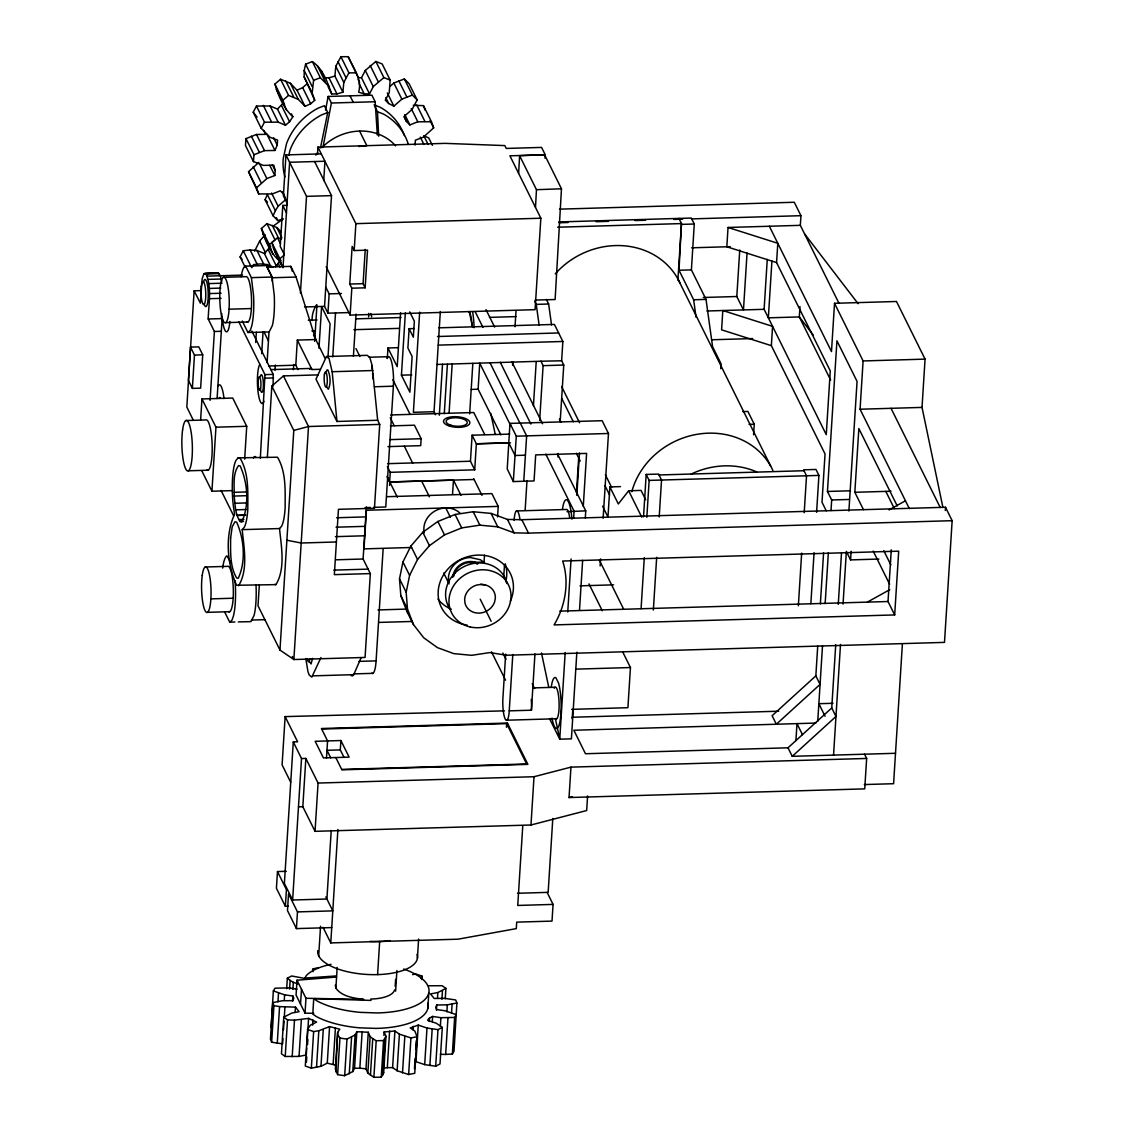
<?xml version="1.0" encoding="UTF-8"?>
<svg xmlns="http://www.w3.org/2000/svg" width="1134" height="1134" viewBox="0 0 1134 1134"><rect width="100%" height="100%" fill="white"/><g stroke="black" fill="none" stroke-linecap="round" stroke-linejoin="round"><path stroke-width="1.5" d="M283.755 194.24L280.339 190.781L272.401 193.928L258.736 193.928L256.539 187.847L266.844 178.548L274.811 175.529L275.208 170.596L273.804 165.21L263.343 165.38L253.449 161.595L253.988 154.734L264.505 150.638L274.967 150.468L277.206 145.039L277.603 140.106L270.09 137.313L261.217 128.326L264.477 122.189L278.142 122.132L285.485 125.236L289.567 121.763L292.856 116.731C283.514 108.269 278.44 95.993 274.91 84.086L280.566 79.252L290.347 83.264L298.341 99.409L305.032 106.355L310.659 103.761L314.728 100.288L304.181 76.956L304.195 70.492L305.599 64.142L312.374 61.619C323.133 68.976 327.4 82.243 331.709 93.952L336.968 93.938L342.893 92.208L343.815 82.413L348.918 72.859L340.909 56.714L348.223 56.7C353.113 67.941 362.511 79.096 358.627 92.18L364.227 93.867L369.5 93.853L373.27 86.595L383.859 77.594L390.167 80.089L389.189 92.903L385.291 100.118L388.721 103.563L393.867 106.142L401.847 99.14L412.379 95.086L417.142 99.891L412.081 109.474L404.087 116.462L406.454 121.466L409.884 124.924L417.808 121.777L431.473 121.777L433.67 127.859L423.365 137.157L415.398 140.177L415.016 145.109M314.728 100.288L312.176 93.087L313.594 80.287L305.599 64.142M210.073 400.359L214.397 331.497L208.202 318.994C208.585 304.238 212.015 288.149 206.048 274.031L203.936 273.719L202.206 278.595L200.349 303.147L194.141 290.814L200.931 290.616M518.635 173.219L519.613 155.684L544.618 154.791L561.472 188.797L555.121 299.532L535.191 300.071M535.503 207.224L536.467 189.69L519.613 155.684M273.124 386.17L273.209 374.39L251.861 331.057M298.015 369.684L295.804 365.191L297.335 340.087L315.776 339.548L324.962 358.146M190.512 347.117L188.414 380.429L192.369 388.395L200.633 388.154L202.731 354.829L198.776 346.862L190.512 347.117L194.467 355.084L192.369 388.395M194.141 290.814L186.827 407.007L193.021 419.693M200.647 419.722L201.951 398.955L232.725 398.048L246.73 426.299L244.66 459.171M217.104 398.502L222.221 317.18L222.363 319.037A20.001 4.125 88.3 0 0 226.29 331.766A20.001 4.125 88.3 0 0 229.89 321.432M232.442 490.611L211.93 491.22L215.956 427.192L201.951 398.955M255.703 342.525L256.355 332.29M261.685 353.695L263.045 331.936M260.324 458.249L264.973 374.631L238.806 321.829M267.085 362.696L268.999 332.163M272.203 281.246L272.429 277.745L267.128 267.057L290.8 266.362L296.087 277.05L315.776 339.548L313.508 334.969M287.271 205.325L282.791 205.467L280.226 246.347L283.869 253.718M321.291 153.87L285.966 154.904L283.401 195.799L287.058 203.17M259.332 584.861L258.013 605.769L279.97 650.066L293.862 659.534L365.063 657.437L370.336 573.591L363.107 559.005L366.381 506.955M267.34 457.597L271.834 386.113L283.429 375.907L318.158 374.886M275.023 370.251L275.349 365.02M282.99 267.766L289.624 162.275L324.948 161.241L323.729 180.59M293.423 369.698L293.749 364.468M300.439 293.054L306.52 196.352L285.966 154.904M279.97 650.066L293.791 430.41L271.834 386.113M317.492 154.139L317.931 147.108L445.166 143.366L504.828 145.591L506.246 148.441L541.57 147.406L545.227 154.777L545 158.193M504.502 710.848L285.13 716.603L282.097 764.883L290.687 782.205M286.307 871.309L277.476 871.564L276.427 888.262L285.371 906.307L288.376 906.194M271.054 1027.503L273.351 990.918L274.995 988.182L288.745 987.912L297.037 989.16M273.351 990.918L284.62 994.844L292.926 996.021L293.791 998.204L292.898 1000.627L282.352 1000.755L272.755 1002.612L270.445 1039.198L271.65 1042.231L282.621 1043.847L282.947 1038.616M314.657 341.334L316.953 304.876M271.65 1042.231L273.946 1005.645L272.755 1002.612M285.13 716.603L297.618 741.806L293.281 741.934L284.393 883.4L292.629 900.013L326.904 899.007L331.227 830.428M318.98 348.209L321.602 306.648L330.079 323.757L328.01 356.657M277.972 1001.776L278.525 993.072M285.371 906.307L286.42 889.609L277.476 871.564M277.263 1043.209L279.574 1006.623L273.946 1005.645M349.286 312.559L327.939 313.168L324.551 306.378L331.511 195.629L314.614 161.552M284.28 1000.06L284.62 994.844M279.574 1006.623L295.478 1007.134L299.121 1011.684L291.807 1013.059L283.741 1017.212L281.445 1053.798L285.215 1056.477L299.05 1056.406L306.279 1054.974L306.719 1048M327.939 313.168L329.143 293.862L325.756 287.072M283.5 1029.913L284.053 1021.195M284.265 1017.722L284.918 1007.261M286.675 988.65L287.341 978.203L291.665 975.977L305.556 978.557M292.629 900.013L301.516 758.547L293.281 741.934M285.215 1056.477L287.526 1019.891L283.741 1017.212M289.609 989.117L290.148 980.414L287.341 978.203M587.596 795.926L586.675 810.541L530.981 824.999L315.039 831.335L302.821 806.699L305.854 758.419L301.516 758.547M296.413 928.604L297.477 911.906L288.532 893.861L287.483 910.574L296.413 928.604L331.738 927.569M292.898 989.316L293.337 982.342L290.148 980.414M332.758 356.87L335.522 312.956M292.6 1001.251L292.926 996.021M292.189 1056.732L294.486 1020.146L308.59 1018.389L316.599 1022.088L310.277 1025.221L307.597 1029.474L305.301 1066.059L311.34 1068.157L320.965 1066.3L327.272 1063.168L336.033 1065.28M336.529 977.026L297.009 980.215L296.073 995.085L305.032 1013.144L313.778 1013.314M295.138 1012.364L295.478 1007.134M300.553 1004.114L301.488 989.245M299.05 1056.406L301.346 1019.82M315.039 831.335L318.073 783.055L305.854 758.419M349.768 284.067L352.135 246.404L354.191 250.543L367.515 250.146L365.148 287.809L351.823 288.206L349.768 284.067L363.093 283.67L365.148 287.809M305.032 1013.144L305.967 998.274L297.009 980.215M545.227 154.777L509.903 155.812L540.847 218.224L535.092 309.667L350.123 315.096L351.823 288.206M354.191 250.543L355.878 223.653L317.931 147.108M306.945 1044.513L308.59 1018.389M306.449 1062.048L306.775 1056.831M307.541 1044.627L307.881 1039.41M326.493 758.164L327.57 740.927L321.418 728.51L507.408 723.053L527.891 764.373L341.901 769.83L335.806 757.54M353.411 356.289L356.062 314.118M394.547 989.883A28.903 11.567 3.6 0 1 370.804 999.026L371.002 1000.401L313.735 998.657L312.771 1014.108L316.386 1016.574A63.348 25.359 3.6 0 0 359.322 1027.815L375.822 1028.396A63.348 25.359 3.6 0 0 427.688 1003.349M312.601 1025.122L312.927 1019.891M311.34 1068.157L313.636 1031.571L307.597 1029.474M318.697 955.877L320.553 926.237M363.093 283.67L365.247 249.437M316.528 1067.321L318.824 1030.749L329.569 1026.596L339.789 1029.204L337.663 1032.408L335.366 1068.993L337.634 1074.649L344.679 1075.684L352.787 1071.545L354.545 1068.285L356.841 1031.699L368.281 1032.252L370.138 1036.575L367.841 1073.161L373.88 1077.3L381.251 1077.172L383.675 1072.877L385.985 1036.292L384.128 1031.968L394.916 1031.004L399.409 1034.151L410.933 1037.936L417.043 1036.703L414.846 1031.047L410.224 1027.928L418.276 1025.093L426.994 1028.042L437.979 1029.629L442.317 1027.418L436.307 1023.265L427.589 1020.316L429.502 1018.049L432.621 1016.447L440.899 1017.694L454.663 1017.425L456.293 1014.689L445.038 1010.763L436.718 1009.586L435.853 1007.403L436.746 1004.993L447.306 1004.852L456.903 1002.995L455.698 999.961L444.726 998.345L434.18 998.473L430.537 993.923L437.837 992.548L445.903 988.394L442.132 985.715L428.298 985.786M344.056 757.455L340.299 749.9L340.895 740.53L315.181 741.296L323.417 757.909L349.13 757.143L340.895 740.53M320.965 1066.3L323.261 1029.715M547.098 892.373L553.066 904.408L552.017 921.106L516.693 922.14L516.296 928.618L458.008 939.193L330.774 942.921L337.904 829.521M327.272 1063.168L329.569 1026.596M305.967 998.274L363.702 999.394C353.921 998.104 342.199 996.743 335.877 988.238L337.181 967.444M333.141 1064.273L335.437 1027.702M335.82 1071.857L337.663 1032.408M337.634 1074.649L339.931 1038.064L338.116 1035.271M377.665 420.275L336.968 421.465L315.989 379.153L326.479 356.53L367.189 355.325L369.797 357.465L372.065 365.176L377.665 420.275L379.72 424.414L374.447 508.273L338.456 509.322L334.346 574.64L370.336 573.591M387.289 358.514L387.956 347.982L398.275 347.67M344.679 1075.684L346.976 1039.098L355.098 1034.959L356.841 1031.699M349.272 1073.827L351.583 1037.241M371.782 673.213A21.121 4.352 88.3 0 0 376.091 660.881L383.122 549.111M387.02 358.004A21.121 4.352 88.3 0 1 391.882 363.107A21.121 4.352 88.3 0 1 393.37 386.198L385.773 506.997L373.724 507.352M474.111 479.498L389.628 481.964L390.238 472.311L387.403 466.584M352.787 1071.545L355.098 1034.959M389.586 485.508L389.798 481.993L453.458 480.121L460.985 495.317M400.6 312.786L397.212 366.651L387.956 347.982M414.378 328.548L409.119 328.704L407.9 348.01L412.124 356.53L409.884 392.208L401.436 375.17L405.362 312.8M354.545 1068.285L359.847 1068.185L362.143 1031.6M367.841 1073.161L365.984 1068.838L368.281 1032.252M370.435 1075.216L372.746 1038.631L370.138 1036.575M377.594 974.616L379.677 941.489M419.679 312.133L413.386 412.322L434.038 411.713L435.541 414.746M373.88 1077.3L376.19 1040.714L372.746 1038.631M390.323 425.916L414.449 425.207L421.139 438.716L420.7 445.662L387.97 446.626M381.251 1077.172L383.547 1040.587L385.985 1036.292M383.902 1035.441L384.128 1031.968M382.867 1074.989L385.163 1038.404M383.193 1068.327L387.304 1067.689L389.614 1031.104M395.171 986.254L395.61 979.365M395.624 991.159L396.914 970.52M417.043 1036.703L414.746 1073.288L408.637 1074.522L397.113 1070.737L392.605 1067.59L394.916 1031.004M434.038 411.713L440.332 311.538M397.113 1070.737L399.409 1034.151M439.326 415.228L442.529 364.241M402.513 1072.863L404.824 1036.278M444.287 413.669L447.391 364.298M449.064 413.371L452.168 364M408.637 1074.522L410.933 1037.936M417.411 958.273L418.616 939.094M413.13 1029.814L413.343 1026.327M414.449 1068.738L415.115 1058.277M415.654 1049.574L416.206 1040.856M418.276 1025.093L415.98 1061.679L424.697 1064.613L435.683 1066.215L440.006 1063.99L442.317 1027.418M421.834 979.62L422.046 976.133L416.008 974.035L412.549 974.588M452.565 494.155L453.458 480.121M427.83 1008.339L428.808 992.888M424.697 1064.613L426.994 1028.042M429.276 1021.536L429.502 1018.049M469.66 413.867L472.835 363.39M432.281 1021.677L432.621 1016.447M429.885 1065.521L432.182 1028.935M390.238 472.311L474.721 469.83L470.454 461.24L472.098 435.215L509.705 434.109M436.42 1010.21L436.746 1004.993M437.511 997.778L437.837 992.548M435.683 1066.215L437.979 1029.629M500.874 434.818L478.123 389.217L479.739 363.192L510.938 426.101M474.721 469.83L476.351 443.805L472.098 435.215M440.361 1026.398L440.899 1017.694M441.934 999.352L442.473 990.648M445.251 998.841L445.903 988.394M446.867 1011.826L447.306 1004.852M440.361 1054.308L445.662 1054.436L447.958 1017.85M451.559 1012.804L452.097 1004.1M445.662 1054.436L452.353 1054.01L454.663 1017.425M484.048 562.124L484.487 555.164M456.903 1002.995L453.997 1051.275L452.353 1054.01M497.571 516.92L498.237 506.388L491.901 493.616L386.935 496.692M512.596 365.361L512.809 361.845M515.02 326.705L516.027 310.886M503.723 577.178L504.488 564.987M505.679 654.077L502.915 698.076A15.833 3.26 88.3 0 0 505.169 718.956A15.833 3.26 88.3 0 0 509.251 710.848L512.795 654.531M506.43 727.178L506.643 723.634L321.687 729.063M507.196 726.497L507.408 723.053M523.766 481.227L526.63 435.895L520.293 423.11L509.96 423.393L507.224 468.909L513.319 481.567L534.057 480.929L535.687 454.89L586.604 453.402L583.273 506.388M525.127 510.413L526.998 480.561M533.434 405.873L536.212 361.703M539.656 420.416L543.101 365.658L540.989 361.222L437.015 364.453M522.76 825.864L517.742 905.442L553.066 904.408M509.251 710.848L531.421 710.21L534.964 653.879M530.981 824.999L534.015 776.719L570.955 767.137L866.645 758.462L864.732 788.867L569.041 797.542L570.955 767.137M560.196 421.635L563.754 365.049L561.642 360.782L562.861 341.476L554.413 324.423L438.886 327.825M557.971 457.002L558.183 453.458M552.797 818.521L548.147 892.359L517.501 893.28M565.186 652.589L559.742 739.184L571.408 738.844L576.852 652.248M567.751 611.949L571.082 558.92M573.634 518.281L574.087 511.207L545.808 454.167M576.483 492.567L578.666 457.938M576.823 495.388L579.488 452.99M579.531 609.837L582.635 560.352M585.314 517.926L585.754 510.867L557.474 453.827M600.141 565.965L600.581 558.906M603.132 518.266L608.476 433.486L602.14 420.7L520.293 423.11M620.496 486.614L609.865 486.925L607.98 517.061L602.579 506.161M622.623 651.752L630.447 667.543L627.91 707.701L571.649 709.36M643.531 516.778L646.182 474.437L658.585 474.069L661.533 480.036L659.208 516.934M641.079 608.674L644.282 557.715M646.819 517.302L649.144 480.405L646.182 474.437M653.354 610.064L656.671 557.347M677.905 280.055L681.463 223.582L678.94 218.408L558.693 221.952M696.063 317.265L693.639 299.759L679.011 270.246L681.463 223.582L557.687 227.211M720.714 368.72L721.026 363.702L712.577 346.664L706.028 299.39L691.4 269.878L694.277 224.008L691.329 218.054L678.94 218.408M838.99 303.317L800.335 225.34L728.042 227.466L726.823 246.773L776.577 262.592L830.272 370.903L826.261 434.662L764.118 309.313L767.264 259.346M747.051 253.052L743.465 309.922L736.816 296.513L739.751 249.976M753.571 434.761L754.238 424.229L747.901 411.444L742.727 411.599M771.928 260.976L768.342 317.832L799.328 316.925L813.248 335.083M771.361 345.672L772.566 326.351L722.812 310.532L721.607 329.838L771.361 345.672L825.042 453.969L822.008 502.249L826.232 510.768M776.577 262.592L777.796 243.286L728.042 227.466M800.335 225.34L800.944 215.687L794.282 202.263L559.516 209.152M799.98 306.591L799.328 316.925L830.641 380.074M798.35 605.811L801.667 553.094M804.204 512.681L806.529 475.784L803.567 469.816L815.97 469.448L818.918 475.415L816.593 512.313M795.926 740.53L796.989 723.634L802.433 734.619M810.853 603.699L814.056 552.74M942.751 506.657L922.027 407.404L925.061 359.124L896.484 301.488L834.525 303.302L831.491 351.583L769.348 226.247M835.73 644.736L831.746 707.956L788.017 747.802L585.484 753.741L573.847 730.253L776.336 724.229L820.066 684.397L815.842 675.878L817.727 646.011M820.378 603.869L823.582 552.924M831.009 510.513L831.676 499.981L827.451 491.461L836.935 340.795L857.063 381.393L848.898 511.037M817.756 721.267L822.504 645.756M825.155 603.6L828.359 552.669M838.267 604.337L841.471 553.406M833.547 755.102L840.507 644.466M843.044 604.068L846.361 551.379L850.585 559.898L878.907 559.062M850.585 559.898L851.124 551.266M863.456 509.662L854.838 492.298L858.849 428.539L897.207 505.892M909.298 508.542L860.068 409.232L863.102 360.952L834.525 303.302M894.683 614.926L898.695 551.167L562.662 561.032C569.566 582.096 565.427 606.066 554.072 624.919L894.683 614.926L888.021 601.516L891.281 549.82M902.366 644.395L893.592 783.707L864.335 784.558M945.288 510.484L945.501 507.267L521.838 519.698L507.465 519.429L491.093 513.418L473.218 511.732L455.06 514.482L437.866 521.484L422.798 532.243L410.891 546.049L402.939 561.954L399.508 578.864L400.826 595.634L406.794 611.127L413.442 624.551L423.662 637.705L437.426 647.627L453.798 653.623L471.673 655.324L489.831 652.574L506.416 655.239L944.494 642.383L952.149 520.69L945.501 507.267M222.973 321.73L221.428 318.597L221.74 313.523M509.96 423.393L516.296 436.179L513.319 481.567M274.967 150.468L266.958 134.336L256.497 134.492L245.993 138.603L245.454 145.45L253.449 161.595M342.893 92.208L334.899 76.077L335.806 66.282L340.909 56.714M312.587 658.344L311.056 663.929L309.426 661.632M325.543 110.111L328.137 96.461L371.909 95.185L375.17 101.748L377.338 134.989M322.949 147.392L331.397 103.024L328.137 96.461M325.926 373.143L326.72 370.251L327.783 369.84C330.391 375.623 331.043 383.476 328.336 389.26L326.705 386.963M413.442 624.551L407.475 609.057L406.17 592.274L409.601 575.363L417.539 559.459L429.446 545.667L444.514 534.894L461.708 527.905L479.866 525.155L497.741 526.842L514.113 532.852L528.487 533.122L952.149 520.69M320.454 147.93L327.754 112.507L324.381 105.689L318.101 108.141A63.348 56.558 -26.4 0 0 286.491 143.777L283.202 158.817A63.348 56.558 -26.4 0 0 284.903 176.975M288.83 155.358L289.865 150.595A63.348 56.558 -26.4 0 1 321.475 114.959L327.754 112.507M263.91 401.266L263.584 402.187A20.001 4.125 88.3 0 1 257.928 390.762A20.001 4.125 88.3 0 1 259.558 364.893L259.927 364.439M305.797 658.5L307.98 671.725L309.199 674.985L311.807 677.111L320.979 657.536M351.2 675.623L352.518 675.921L353.737 674.659L361.023 657.876M273.081 215.814L265.072 199.683L267.383 194.58L275.392 210.711L273.081 215.814L277.83 220.62L283.415 218.819M421.012 978.401L422.046 976.133M254.626 251.167L259.672 241.046L265.087 234.766M245.199 267.185L240.11 256.908L243.271 250.742L250.104 249.962L256.95 250.486L264.35 253.477L270.898 266.688M369.5 93.853L361.491 77.722L365.276 70.45L375.864 61.463L382.172 63.958L390.167 80.089M261.217 128.326L253.222 112.195L256.482 106.057L270.147 105.986L277.49 109.091L285.485 125.236M251.776 267.667L253.449 264.619L260.281 263.924L267.114 264.534L272.996 267.014M275.392 210.711L278.128 206.232L286.122 199.244M264.35 253.477L270.799 246.163M275.491 266.759L281.005 260.381M277.49 109.091L283.216 103.109M645.685 499.74L641.064 490.412L628.661 490.781L618.313 503.964L609.865 486.925M258.736 193.928L248.544 171.702L258.835 162.417M238.126 457.838L236.099 460.163A33.793 6.96 88.3 0 0 232.541 478.35A33.793 6.96 88.3 0 0 233.264 505.183L234.582 514.255C224.745 535.475 227.069 564.108 236.623 585.272L275.987 584.634C285.683 568.276 281.26 546.716 279.545 528.557L281.572 526.233A33.793 6.96 88.3 0 0 285.13 508.046C285.102 491.135 286.406 472.226 277.504 457.215L238.126 457.838L240.167 458.306C249.083 473.317 247.765 492.241 247.807 509.138A33.793 6.96 88.3 0 1 244.235 527.338L242.208 529.649C243.923 547.821 248.36 569.367 238.664 585.725M815.842 675.878L772.112 715.71L776.336 724.229L815.913 723.067M788.017 747.802L792.241 756.321L835.971 716.475L831.746 707.956M268.375 249.962L276.37 266.093L279.602 261.033C270.02 252.769 265.2 240.337 261.373 228.544L266.958 223.653L276.809 227.509L281.345 232.087M272.798 254.186L269.382 244.689L274.967 239.784L266.958 223.653M389.855 86.51L393.852 83.009L404.37 78.955L409.133 83.746L417.142 99.891M273.209 247.722L282.494 266.83L275.137 252.173L271.848 242.619L277.504 237.786L281.43 239.118M281.218 263.853L279.843 258.765L284.365 254.895M286.179 109.785L282.919 100.217L288.575 95.398L298.341 99.409M290.347 83.264L297.023 90.224L302.65 87.63L306.733 84.143M272.954 226.261L282.536 219.415M889.028 509.917L905.456 500.789M867.368 602.111L889.779 589.666M221.725 281.813L220.308 275.76L218.196 272.812L203.936 273.719M313.594 80.287L320.369 77.75L329.285 86.708M323.7 77.807L328.973 77.792L334.899 76.077M293.791 430.41L308.519 426.512L379.72 424.414M569.041 797.542L572.443 796.663M318.711 967.671L312.601 968.904L312.998 971.71M313.636 1031.571L318.824 1030.749M480.901 584.421L476.89 585.016A15.692 14.005 -26.4 0 0 464.642 599.22L464.94 602.905A15.692 14.005 -26.4 0 0 479.087 613.111A15.692 14.005 -26.4 0 0 494.58 602.041L495.331 598.298A15.692 14.005 -26.4 0 0 484.828 584.79L480.901 584.407L484.828 584.79M413.286 105.32L423.464 105.632L431.473 121.777M336.004 975.963L304.904 978.089L306.364 975.524A63.348 25.359 3.6 0 1 331.029 964.297M567.028 511.647L585.754 510.867M536.467 189.69L561.472 188.797M329.143 293.862L341.447 293.493M309.766 369.301A13.721 2.835 88.3 0 1 311.935 369.542L320.298 369.287M471.205 389.416L478.123 389.217M608.476 433.486L516.296 436.179M331.397 103.024L375.17 101.748M306.52 196.352L331.511 195.629M355.878 223.653L540.847 218.224M559.105 222.774L567.921 222.519M596.172 221.697L608.533 221.328M635.012 220.549L645.6 220.237M673.837 219.415L682.668 219.16M691.499 218.89L800.944 215.687M681.888 224.376L694.277 224.008M691.584 247.807L730.268 246.673M241.117 276.753A33.41 6.889 88.3 0 1 245.157 266.136L266.377 265.583L272.047 277.036L274.23 295.123A33.41 6.889 88.3 0 1 272.316 325.685L269.155 331.936L247.935 332.489L242.265 321.035M204.97 273.195L218.196 272.812M206.048 274.031L219.273 273.634M207.083 276.143L242.577 275.108M223.384 277.334L245.681 276.682A22.808 4.706 88.3 0 1 251.55 299.858A22.808 4.706 88.3 0 1 246.744 321.872M245.709 266.192L251.394 277.646L272.047 277.036M208.004 279.403L221.229 279.021M272.429 277.745L296.087 277.05M208.741 283.599L221.966 283.216M679.011 270.246L691.4 269.878M209.266 288.433L220.832 288.093M209.521 293.578L221.087 293.238M209.492 298.696L221.059 298.355M229.082 309.199L251.394 308.547M304.55 306.96L324.551 306.378M703.293 297.491L736.816 296.513M534.709 301.275L536.254 304.38L548.643 304.011L551.563 325.019M693.639 299.759L706.028 299.39M208.202 318.994L221.428 318.597M225.666 322.651L247.977 321.999M308.335 320.227L317.081 319.972M355.566 318.852L401.039 317.52M489.477 317.378L515.998 316.599M706.907 311L764.118 309.313M214.397 331.497L221.017 331.298M311.864 330.93L315.365 330.83M353.851 329.696L399.324 328.364M437.511 336.514L558.637 332.957M438.22 345.133L562.861 341.476M194.467 355.084L202.731 354.829M712.024 339.761L752.65 338.57M369.145 357.253L388.083 356.7M268.574 365.998L295.804 365.191M270.87 369.613L310.461 368.451M326.479 356.53L329.101 358.656L332.163 371.725L372.859 370.52M543.101 365.658L563.754 365.049M264.973 374.631L273.209 374.39M265.356 378.161L273.592 377.92M863.102 360.952L925.061 359.124M401.436 375.17L411.755 374.872M374.433 386.765L393.37 386.198M185.848 420.544L205.665 419.963A25.288 5.216 88.3 0 1 212.171 445.662A25.288 5.216 88.3 0 1 206.842 470.071M390.663 414.959L473.785 412.521L484.657 434.435M215.956 427.192L246.73 426.299M860.068 409.232L922.027 407.404M749.064 424.385L754.238 424.229M390.124 439.623L421.139 438.716M510.541 442.813L476.351 443.805L508.769 442.841L515.063 455.485L525.382 455.202M387.743 463.664L470.454 461.24M188.386 470.794L208.217 470.213M658.996 474.976L803.992 470.723M234.072 492.312L245.95 491.972M649.144 480.405L818.918 475.415M234.185 496.068C235.177 504.644 235.064 514.184 240.167 521.555L241.769 521.909C249.579 505.254 247.694 482.616 240.167 465.946L238.565 465.578C232.357 474.069 234.511 486.089 234.185 496.068L246.064 495.714M234.795 503.269L246.673 502.929M827.451 491.461L850.457 490.781M235.787 509.832L245.965 509.535M854.838 492.298L890.984 491.235M365.105 507.607L370.279 507.451M498.237 506.388L366.424 510.257L364 548.884L411.599 547.481M237.063 515.304L245.554 515.049M237.134 515.474L245.624 515.233M831.676 499.981L849.38 499.456M516.466 510.952L566.22 509.492A15.833 3.26 88.3 0 1 569.75 518.252M238.764 519.585L243.853 519.443M336.628 517.756L365.758 516.891M240.096 521.456L243.555 521.456M242.208 529.649L279.545 528.557M336.033 527.197L365.162 526.346M335.437 536.651L364.567 535.787M336.401 541.981L301.19 543.016L286.874 540.238M335.692 559.813L363.107 559.005M205.155 567.014L227.452 566.362A22.808 4.706 88.3 0 1 233.32 589.538A22.808 4.706 88.3 0 1 228.515 611.552M470.015 562.478L483.665 562.081M333.85 570.133L368.125 569.126M580.027 585.839L613.593 584.846M210.853 598.88L233.165 598.228M207.437 612.346L229.748 611.694M377.962 609.936L405.986 609.1M251.394 620.057L265.172 619.66M559.799 611.141L888.021 601.516M224.745 612.162L229.72 622.169L234.88 622.013M238.324 621.914L250.94 621.63L254.087 615.379A33.41 6.889 88.3 0 0 256 584.818M378.926 622.424L412.209 621.46M358.868 661.377L376.091 660.881M353.992 673.894L372.916 673.341M313.027 675.85L353.737 674.659M575.93 669.131L630.447 667.543M532.626 687.927L555.036 687.261M833.022 703.293L818.861 703.704L825.084 716.277M572.188 717.255L778.732 711.202M506.87 720.203L556.624 718.743M340.299 749.9L326.989 750.297L330.731 757.838M341.688 769.405L526.644 763.976L506.643 723.634M792.241 756.321L895.506 753.288M318.073 783.055L534.015 776.719M298.483 806.827L302.821 806.699M297.477 911.906L332.786 910.871L325.869 896.895M540.989 361.222L561.642 360.782M376.19 1040.714L383.547 1040.587M387.304 1067.689L392.605 1067.59M348.918 72.859L356.232 72.845M357.99 77.722L361.491 77.722M287.526 1019.891L294.486 1020.146M359.847 1068.185L365.984 1068.838M247.935 332.489L250.189 330.49L251.649 326.294A33.41 6.889 88.3 0 0 253.577 295.733L251.394 277.646M229.72 622.169L231.974 620.17L233.434 615.975A33.41 6.889 88.3 0 0 235.348 585.413L235.007 580.934M339.931 1038.064L346.976 1039.098M274.825 584.364L275.987 584.634M293.337 982.342L297.703 983.816M478.137 563.314L474.281 561.911A16.741 14.94 -26.4 0 0 452.749 577.291M374.107 104.909L380.003 107.177A63.348 56.558 -26.4 0 1 404.314 135.57M374.787 106.284L377.48 111.727L383.377 113.995A63.348 56.558 -26.4 0 1 408.212 143.947M313.735 998.657L317.35 1001.124A63.348 25.359 3.6 0 0 360.286 1012.364L376.786 1012.946A63.348 25.359 3.6 0 0 427.32 996.502A63.348 25.359 3.6 0 0 403.732 969.031M484.587 562.733L480.49 559.785L470.327 557.503A21.121 18.853 -26.4 0 0 448.851 582.394M265.072 199.683L267.454 202.079M275.137 252.173L277.362 254.498M240.11 256.908L242.081 259.346M253.222 112.195L257.092 117.114M406.794 611.127L408.835 613.763M804.559 233.859L858.112 303.685M891.041 408.325L940.214 507.479M885.824 491.391L894.343 508.599M883.797 550.713L890.842 564.916M873.194 551.081L889.623 584.237M677.664 278.468L770.666 466.06M864.533 754.195L866.645 758.462M546.333 299.348L548.643 304.011M628.661 490.781L641.759 517.189M430.041 120.53L433.67 127.859M561.599 386.51L579.573 422.755M605.372 474.777L611.623 487.393M404.37 78.955L412.379 95.086M416.759 104.994L424.754 121.14M561.741 398.445L573.322 421.777M604.946 485.579L609.568 494.906M432.394 145.308L428.751 137.979L423.776 135.697L428.142 144.5M398.799 80.755L406.794 96.886M411.259 108.58L417.808 121.777M393.852 83.009L401.847 99.14M420.317 137.129L423.96 144.457M559.374 419.027L560.919 422.146M576.356 453.26L580.211 461.042M404.781 114.647L409.884 124.924M404.271 117.071L406.454 121.466M375.864 61.463L383.859 77.594M387.318 92.931L393.867 106.142M370.166 65.46L378.175 81.605M385.815 97.694L388.721 103.563M486.004 309.653L494.637 327.074M511.916 361.93L542.548 423.719M365.276 70.45L373.27 86.595M599.404 560.267L623.53 608.915M475.118 311.581L482.971 327.428M500.25 362.27L530.882 424.073M358.287 77.665L348.223 56.7M358.089 79.451L359.535 82.385M359.138 83.59L364.227 93.867M490.072 362.894L519.925 423.11M337.946 61.562L345.941 77.693M335.806 66.282L343.815 82.413M350.023 95.823L353.284 102.386M588.971 583.882L602.267 610.716M359.591 131.062L366.835 145.662A49.995 44.637 -26.4 0 0 358.826 146.513M328.973 77.792L336.968 93.938M328.066 86.609L331.709 93.952M317.322 65.588L325.316 81.733M312.374 61.619L320.369 77.75M304.195 70.492L312.204 86.623M304.181 76.956L312.176 93.087M521.838 519.698L528.487 533.122M302.65 87.63L310.659 103.761M409.743 311.878L414.349 321.177L413.343 337.223L409.119 328.704M297.023 90.224L305.032 106.355M507.465 519.429L514.113 532.852M285.811 81.038L293.819 97.17M280.566 79.252L288.575 95.398M491.093 513.418L497.741 526.842M473.743 478.761L481.978 495.36M291.41 113.797L292.856 116.731M274.91 84.086L282.919 100.217M276.271 89.175L284.265 105.32M281.558 105.618L289.567 121.763M473.218 511.732L479.866 525.155M270.147 105.986L278.142 122.132M263.315 105.377L271.31 121.508M273.577 137.696L277.206 145.039M392.888 379.706L409.813 413.839M256.482 106.057L264.477 122.189M455.06 514.482L461.708 527.905M263.641 130.311L265.087 133.245M326.153 266.731L350.123 315.096M445.761 507.933L450.368 517.232M532.243 683.731L534.61 688.494M549.522 718.587L559.742 739.184L555.362 718.502M272.288 164.728L275.208 170.596M256.497 134.492L264.505 150.638M269.722 165.252L274.811 175.529M282.479 191.915L285.385 197.784M251.337 136.165L259.346 152.296M355.977 348.592L359.875 356.459M390.28 417.808L394.178 425.675M421.621 481.043L429.446 496.805M480.221 599.22L491.164 621.29M282.791 205.467L286.448 212.823M437.866 521.484L444.514 534.894M502.886 653.042L505.991 659.322M259.573 163.877L266.844 178.548M245.993 138.603L253.988 154.734M271.579 193.035L278.128 206.232M253.194 166.655L261.189 182.787M276.384 217.685L277.83 220.62M491.49 651.837L505.551 680.202M276.809 227.509L281.898 237.786M248.544 171.702L256.539 187.847M272.245 225.354L278.794 238.551M277.504 237.786L280.41 243.654M443.706 573.053L449.092 583.897M422.798 532.243L429.446 545.667M271.848 242.619L279.843 258.765M386.992 476.323L397.339 497.174M387.516 477.712L389.628 481.964M261.373 228.544L269.382 244.689M278.539 264.151L279.985 267.085M262.819 233.618L270.813 249.749M259.672 241.046L265.583 252.967M410.891 546.049L417.539 559.459M267.114 264.534L268.574 267.468M256.95 250.486L264.222 265.158M297.335 340.087L311.935 369.542M250.104 249.962L257.375 264.633M402.939 561.954L409.601 575.363M243.271 250.742L251.266 266.873M399.508 578.864L406.17 592.274M400.826 595.634L407.475 609.057M263.91 331.78L268.446 340.937M283.429 375.907L308.519 426.512L293.862 659.534L292.345 656.473M221.073 490.412L233.647 515.8M201.809 470.823L211.93 491.22M231.038 563.031L226.928 555.816A33.41 6.889 88.3 0 0 222.647 568.091M323.077 927.414L330.774 942.921M404.328 446.144L412.677 463.225M382.442 1069.986L383.675 1072.877M204.106 304.082L204.8 305.741A13.58 2.792 88.3 0 0 208.061 299.348A13.58 2.792 88.3 0 0 206.728 281.941L206.034 280.282A13.58 2.792 88.3 0 0 203.326 282.564M423.464 105.632L425.122 110.211M321.276 70.563L323.218 76.361M290.8 266.362L292.388 271.437M469.278 311.666L472.566 327.187M490.795 413.371L495.175 434.067M541.499 653L548.799 687.473M335.324 985.049L335.877 988.238M536.254 304.38L539.16 325.387M332.163 371.725L336.968 421.465M377.48 111.727L378.671 136.208M453.912 576.015A15.678 14.005 -26.4 0 1 477.57 564.179M424.272 532.824A21.121 18.853 -26.4 0 1 435.272 510.824A21.121 18.853 -26.4 0 1 460.007 513.163M371.654 365.828A21.121 4.352 88.3 0 1 372.136 368.975M372.576 373.299A21.121 4.352 88.3 0 1 372.859 378.77M309.795 658.967A7.584 1.559 88.3 0 1 307.3 658.698M417.028 954.318A49.995 20.015 3.6 0 1 369.5 974.574A49.995 20.015 3.6 0 1 317.775 950.604M390.309 940.667A49.995 20.015 3.6 0 1 369.925 941.376M467.052 625.047A38.428 34.318 -26.4 0 1 439.708 583.202A38.428 34.318 -26.4 0 1 488.669 556.241A38.428 34.318 -26.4 0 1 510.343 601.218M505.197 563.768A38.428 34.318 -26.4 0 1 505.75 581.841M451.219 609.142A38.428 34.318 -26.4 0 1 437.951 599.092M450.481 609.695A31.681 28.279 -26.4 0 1 464.926 566.178A31.681 28.279 -26.4 0 1 507.011 583.571M468.881 311.524A15.833 3.26 88.3 0 1 472.013 325.458M554.228 688.239A15.833 3.26 88.3 0 1 559.034 701.294A15.833 3.26 88.3 0 1 555.773 718.644M514.099 520.308A15.833 3.26 88.3 0 1 516.75 510.867A15.833 3.26 88.3 0 1 519.996 519.712M531.265 699.394A15.833 3.26 88.3 0 1 531.421 710.21M315.805 155.16A49.995 44.637 -26.4 0 1 317.648 152.58M321.858 147.703A49.995 44.637 -26.4 0 1 395.638 145.861M260.296 376.417A8.817 1.814 88.3 0 1 262.89 378.331A8.817 1.814 88.3 0 1 262.847 390.649A8.817 1.814 88.3 0 1 260.253 388.735M253.435 457.994A21.645 4.465 88.3 0 1 255.703 456.789M217.87 386.255A21.645 4.465 88.3 0 1 223.993 398.615M219.145 398.062A8.973 1.857 88.3 0 1 220.563 398.232M572.741 709.827A25.515 5.259 88.3 0 1 572.046 718.644M552.003 718.063A25.515 5.259 88.3 0 0 559.983 721.437A25.515 5.259 88.3 0 0 558.566 683.136L555.929 677.806A25.515 5.259 88.3 0 0 551.28 687.034M562.464 509.265A25.515 5.259 88.3 0 1 567.454 500.349A25.515 5.259 88.3 0 1 571.947 519.202M472.637 312.105A25.515 5.259 88.3 0 1 474.083 327.74M691.244 474.026A76.063 67.927 -26.4 0 1 756.718 471.914M555.263 273.861A76.063 67.927 -26.4 0 1 679.861 282.763M631.808 491.702A76.063 67.927 -26.4 0 1 698.672 434.053A76.063 67.927 -26.4 0 1 772.864 470.355M370.79 313.523A28.903 25.798 -26.4 0 1 371.683 316.797M368.706 313.381A28.903 25.798 -26.4 0 1 368.635 316.825M312.133 320.511A28.903 25.798 -26.4 0 1 316.386 305.032M230.613 537.899C230.656 551.209 229.621 566.107 236.623 577.929L238.239 578.283C246.064 561.557 244.179 538.848 236.637 522.122L235.022 521.753L232.229 526.7L230.613 537.899M450.893 425.236A10.56 4.224 3.6 0 0 467.222 422.812A10.56 4.224 3.6 0 0 451.984 417.964A10.56 4.224 3.6 0 0 450.893 425.236M324.367 374.801A7.584 1.559 88.3 0 0 325.699 387.034A7.584 1.559 88.3 0 0 327.102 376.8A7.584 1.559 88.3 0 0 324.367 374.801M470.213 626.974A31.681 28.279 -26.4 0 0 510.385 590.375A31.681 28.279 -26.4 0 0 459.369 578.921A31.681 28.279 -26.4 0 0 470.213 626.974M258.339 379.408A6.705 1.375 88.3 0 0 259.516 390.224A6.705 1.375 88.3 0 0 260.763 381.18A6.705 1.375 88.3 0 0 258.339 379.408M201.257 286.548A11.468 2.367 88.3 0 0 203.51 304.507A11.468 2.367 88.3 0 0 205.382 288.178A11.468 2.367 88.3 0 0 201.257 286.548M182.602 429.829A25.288 5.216 88.3 0 0 187.011 470.653A25.288 5.216 88.3 0 0 191.717 436.533A25.288 5.216 88.3 0 0 182.602 429.829M449.433 426.044A13.197 5.287 3.6 0 0 469.845 423.01A13.197 5.287 3.6 0 0 450.808 416.958A13.197 5.287 3.6 0 0 449.433 426.044M202.235 575.392A22.808 4.706 88.3 0 0 206.204 612.204A22.808 4.706 88.3 0 0 210.456 581.43A22.808 4.706 88.3 0 0 202.235 575.392M220.45 285.711A22.808 4.706 88.3 0 0 224.433 322.524A22.808 4.706 88.3 0 0 228.671 291.75A22.808 4.706 88.3 0 0 220.45 285.711"/></g></svg>
